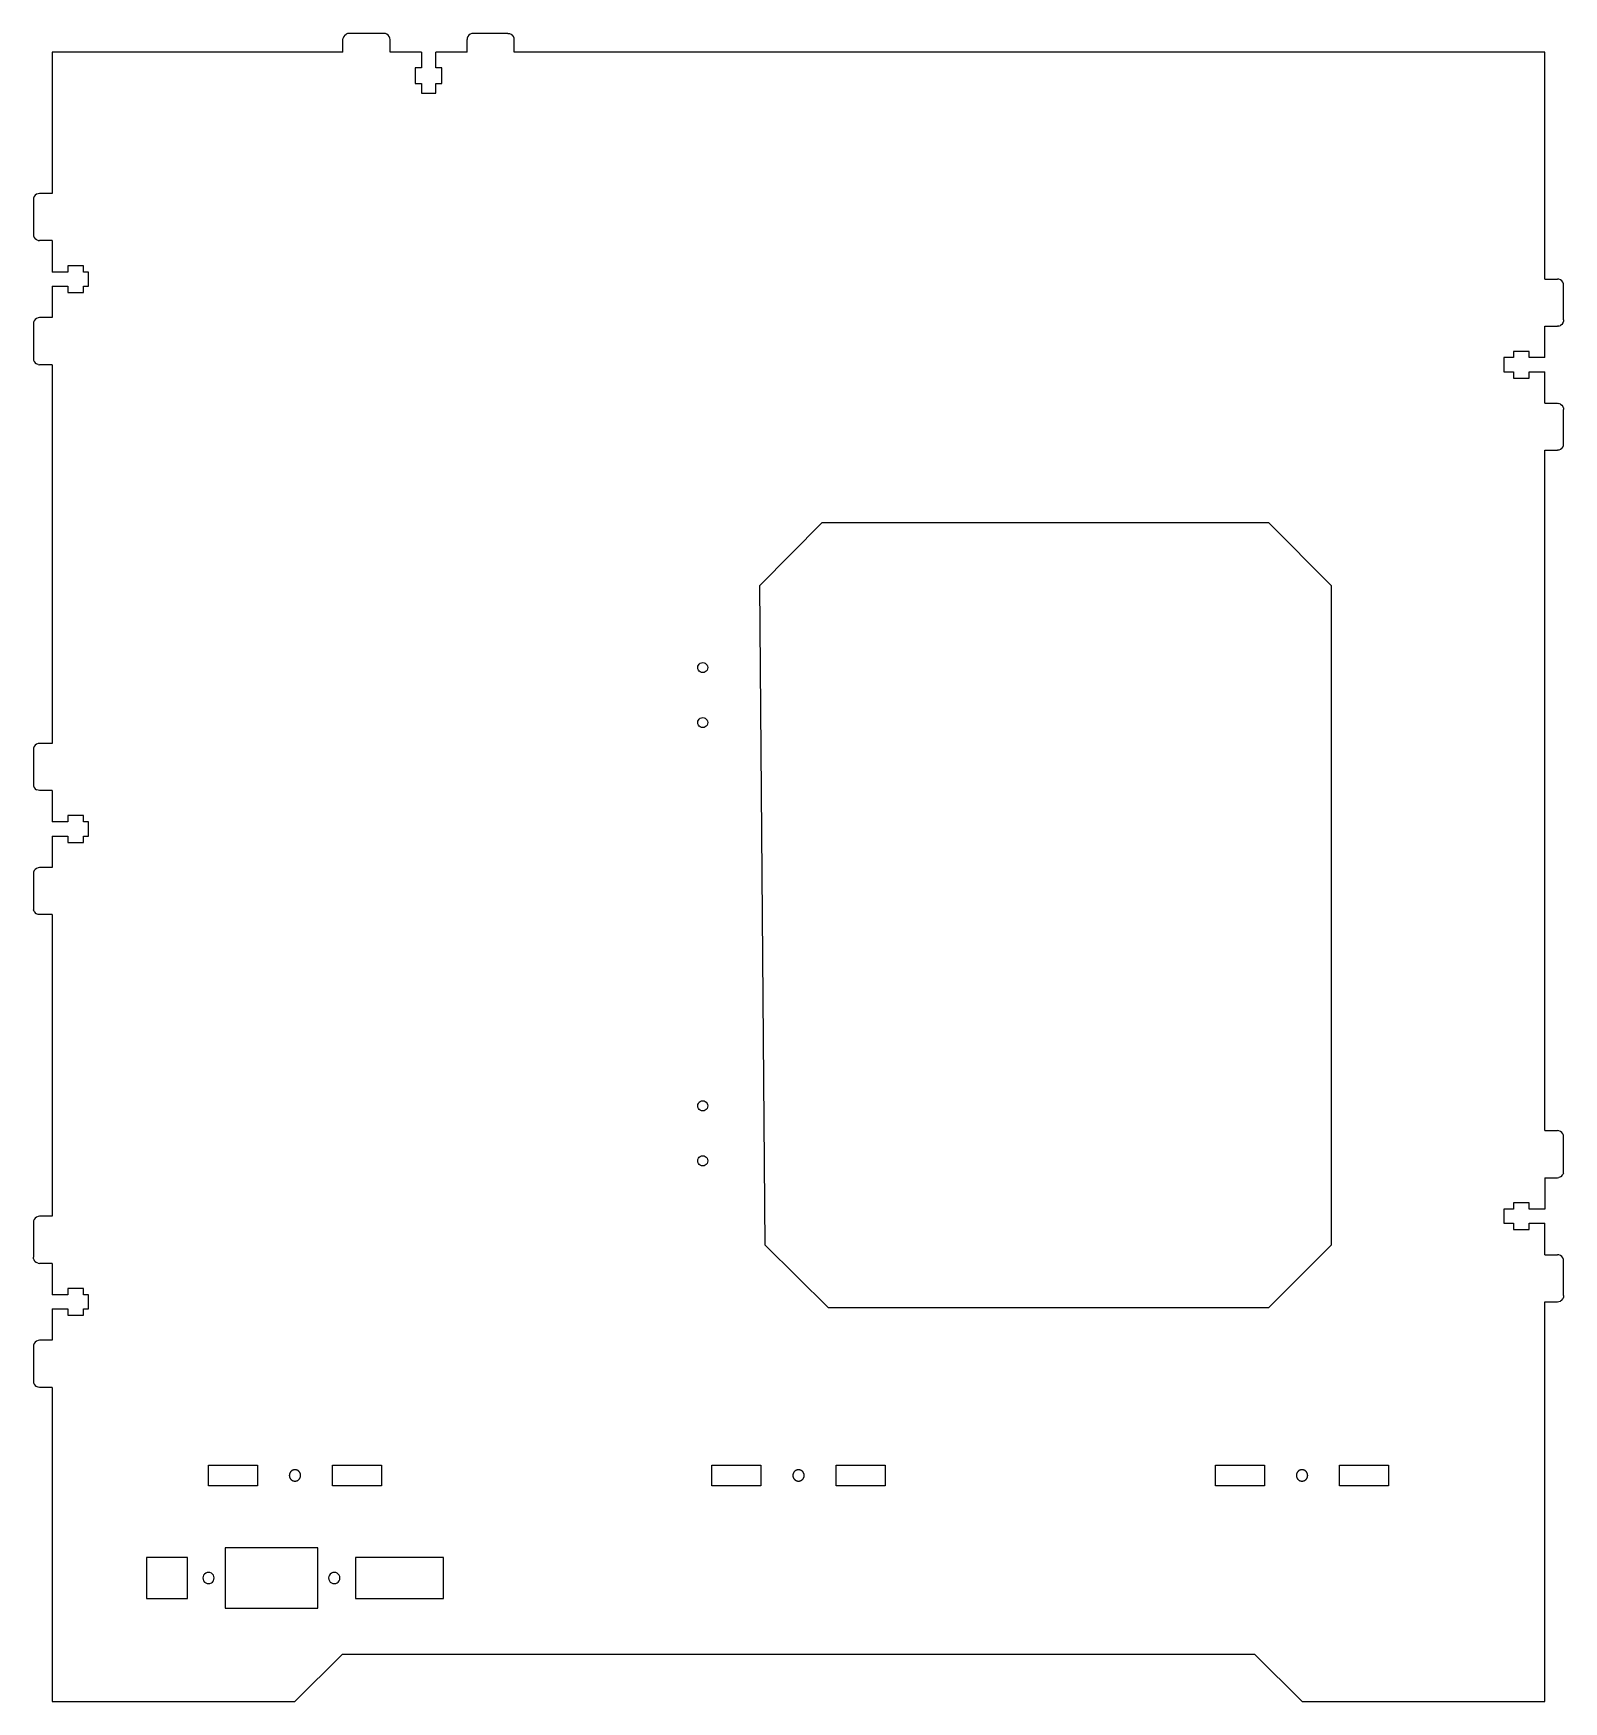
# Model space of a CAD drawing. Header units: millimetres. Extents: x -244 to 243, y -267 to 264.
import ezdxf

# ---------------------------------------------------------------- set-up
doc = ezdxf.new("R2010")
doc.units = ezdxf.units.MM

msp = doc.modelspace()

# ---------------------------------------------------------------- linework, layer by layer
for p, q in [((-145.48, 262.05), (-145.41, 262.56)), ((-145.48, 258.05), (-145.48, 262.05)), ((-145.21, 263.05), (-145.41, 262.56)), ((-144.89, 263.46), (-145.21, 263.05)), ((-144.89, 263.46), (-144.48, 263.78)), ((-144, 263.98), (-144.48, 263.78)), ((-143.48, 264.05), (-144, 263.98)), ((-132.48, 264.05), (-143.48, 264.05)), ((-131.96, 263.98), (-132.48, 264.05)), ((-131.48, 263.78), (-131.96, 263.98)), ((-131.07, 263.46), (-131.48, 263.78)), ((-130.75, 263.05), (-131.07, 263.46)), ((-130.55, 262.56), (-130.75, 263.05)), ((-130.48, 262.05), (-130.55, 262.56)), ((-130.48, 258.05), (-130.48, 262.05)), ((-105.91, 262.56), (-105.98, 262.05)), ((-105.98, 258.05), (-105.98, 262.05)), ((-105.71, 263.05), (-105.91, 262.56)), ((-105.39, 263.46), (-105.71, 263.05)), ((-104.98, 263.78), (-105.39, 263.46)), ((-104.5, 263.98), (-104.98, 263.78)), ((-103.98, 264.05), (-104.5, 263.98)), ((-92.98, 264.05), (-103.98, 264.05)), ((-92.98, 264.05), (-92.46, 263.98)), ((-92.46, 263.98), (-91.98, 263.78)), ((-91.98, 263.78), (-91.57, 263.46)), ((-91.25, 263.05), (-91.57, 263.46)), ((-91.05, 262.56), (-91.25, 263.05)), ((-90.98, 262.05), (-91.05, 262.56)), ((-90.98, 258.05), (-90.98, 262.05)), ((-238.01, 258.05), (-238.01, 213.08)), ((-145.48, 258.05), (-238.01, 258.05)), ((-120.48, 258.05), (-130.48, 258.05)), ((-120.48, 258.05), (-120.48, 253.05)), ((-115.98, 253.05), (-115.98, 258.05)), ((-105.98, 258.05), (-115.98, 258.05)), ((236.97, 258.05), (-90.98, 258.05)), ((236.97, 185.83), (236.97, 258.05)), ((-122.48, 253.05), (-122.48, 248.05)), ((-120.48, 253.05), (-122.48, 253.05)), ((-113.98, 253.05), (-115.98, 253.05)), ((-113.98, 248.05), (-113.98, 253.05)), ((-122.48, 248.05), (-120.48, 248.05)), ((-120.48, 248.05), (-120.48, 245.05)), ((-120.48, 245.05), (-115.98, 245.05)), ((-115.98, 248.05), (-113.98, 248.05)), ((-115.98, 245.05), (-115.98, 248.05)), ((-243.42, 212.5), (-243.74, 212.08)), ((-243.01, 212.82), (-243.42, 212.5)), ((-242.52, 213.01), (-243.01, 212.82)), ((-242.01, 213.08), (-242.52, 213.01)), ((-238.01, 213.08), (-242.01, 213.08)), ((-243.94, 211.6), (-244.01, 211.08)), ((-244.01, 211.08), (-244.01, 200.08)), ((-243.74, 212.08), (-243.94, 211.6)), ((-244.01, 200.08), (-243.94, 199.57)), ((-243.94, 199.57), (-243.74, 199.08)), ((-243.74, 199.08), (-243.42, 198.67)), ((-243.01, 198.35), (-243.42, 198.67)), ((-242.52, 198.15), (-243.01, 198.35)), ((-242.52, 198.15), (-242.01, 198.08)), ((-238.01, 198.08), (-242.01, 198.08)), ((-238.01, 198.08), (-238.01, 188.08)), ((-233.01, 188.08), (-238.01, 188.08)), ((-228.01, 190.08), (-233.01, 190.08)), ((-233.01, 190.08), (-233.01, 188.08)), ((-228.01, 188.08), (-228.01, 190.08)), ((-226.51, 188.08), (-228.01, 188.08)), ((-226.51, 183.58), (-226.51, 188.08)), ((-238.01, 183.58), (-233.01, 183.58)), ((-238.01, 183.58), (-238.01, 173.58)), ((-233.01, 183.58), (-233.01, 181.58)), ((-233.01, 181.58), (-228.01, 181.58)), ((-228.01, 181.58), (-228.01, 183.58)), ((-228.01, 183.58), (-226.51, 183.58)), ((236.97, 185.83), (240.97, 185.83)), ((241.49, 185.76), (240.97, 185.83)), ((241.97, 185.57), (241.49, 185.76)), ((242.38, 185.25), (241.97, 185.57)), ((242.7, 184.83), (242.38, 185.25)), ((242.9, 184.35), (242.7, 184.83)), ((242.97, 183.83), (242.9, 184.35)), ((242.97, 172.83), (242.97, 183.83)), ((-243.94, 172.1), (-244.01, 171.58)), ((-244.01, 171.58), (-244.01, 160.58)), ((-243.74, 172.58), (-243.94, 172.1)), ((-243.42, 173), (-243.74, 172.58)), ((-243.01, 173.32), (-243.42, 173)), ((-242.52, 173.51), (-243.01, 173.32)), ((-242.01, 173.58), (-242.52, 173.51)), ((-238.01, 173.58), (-242.01, 173.58)), ((236.97, 160.83), (236.97, 170.83)), ((236.97, 170.83), (240.97, 170.83)), ((241.49, 170.9), (240.97, 170.83)), ((241.49, 170.9), (241.97, 171.1)), ((242.38, 171.42), (241.97, 171.1)), ((242.7, 171.83), (242.38, 171.42)), ((242.7, 171.83), (242.9, 172.32)), ((242.97, 172.83), (242.9, 172.32)), ((-244.01, 160.58), (-243.94, 160.07)), ((-243.94, 160.07), (-243.74, 159.58)), ((-243.74, 159.58), (-243.42, 159.17)), ((226.97, 160.83), (223.97, 160.83)), ((223.97, 160.83), (223.97, 156.33)), ((231.97, 162.83), (226.97, 162.83)), ((226.97, 162.83), (226.97, 160.83)), ((231.97, 160.83), (231.97, 162.83)), ((236.97, 160.83), (231.97, 160.83)), ((-243.42, 159.17), (-243.01, 158.85)), ((-242.52, 158.65), (-243.01, 158.85)), ((-242.52, 158.65), (-242.01, 158.58)), ((-238.01, 158.58), (-242.01, 158.58)), ((-238.01, 158.58), (-238.01, 38.05)), ((223.97, 156.33), (226.97, 156.33)), ((226.97, 156.33), (226.97, 154.33)), ((226.97, 154.33), (231.97, 154.33)), ((231.97, 156.33), (236.97, 156.33)), ((231.97, 154.33), (231.97, 156.33)), ((236.97, 146.33), (236.97, 156.33)), ((236.97, 146.33), (240.97, 146.33)), ((240.97, 146.33), (241.49, 146.26)), ((241.97, 146.07), (241.49, 146.26)), ((241.97, 146.07), (242.38, 145.75)), ((242.38, 145.75), (242.7, 145.33)), ((242.9, 144.85), (242.7, 145.33)), ((242.9, 144.85), (242.97, 144.33)), ((242.97, 133.33), (242.97, 144.33)), ((242.7, 132.33), (242.9, 132.82)), ((242.9, 132.82), (242.97, 133.33)), ((236.97, 131.33), (240.97, 131.33)), ((236.97, -85.2), (236.97, 131.33)), ((241.49, 131.4), (240.97, 131.33)), ((241.97, 131.6), (241.49, 131.4)), ((242.38, 131.92), (241.97, 131.6)), ((242.38, 131.92), (242.7, 132.33)), ((-12.87, 88.35), (6.97, 108.35)), ((6.97, 108.35), (149, 108.35)), ((149, 108.35), (169, 88.35)), ((-11.16, -121.65), (-12.87, 88.35)), ((169, 88.35), (169, -121.65)), ((-31.42, 63.72), (-31, 63.77)), ((-31, 63.77), (-30.59, 63.72)), ((-32.6, 62.17), (-32.55, 62.59)), ((-32.55, 61.76), (-32.6, 62.17)), ((-32.55, 62.59), (-32.39, 62.97)), ((-32.39, 61.37), (-32.55, 61.76)), ((-32.39, 62.97), (-32.13, 63.31)), ((-32.13, 61.04), (-32.39, 61.37)), ((-32.13, 63.31), (-31.8, 63.56)), ((-31.8, 60.79), (-32.13, 61.04)), ((-31.8, 63.56), (-31.42, 63.72)), ((-31.42, 60.63), (-31.8, 60.79)), ((-31, 60.57), (-31.42, 60.63)), ((-30.59, 60.63), (-31, 60.57)), ((-30.59, 63.72), (-30.2, 63.56)), ((-30.2, 60.79), (-30.59, 60.63)), ((-30.2, 63.56), (-29.87, 63.31)), ((-29.87, 61.04), (-30.2, 60.79)), ((-29.87, 63.31), (-29.62, 62.97)), ((-29.62, 61.37), (-29.87, 61.04)), ((-29.62, 62.97), (-29.46, 62.59)), ((-29.46, 61.76), (-29.62, 61.37)), ((-29.46, 62.59), (-29.4, 62.17)), ((-29.4, 62.17), (-29.46, 61.76)), ((-32.6, 44.67), (-32.55, 45.09)), ((-32.55, 44.26), (-32.6, 44.67)), ((-32.55, 45.09), (-32.39, 45.47)), ((-32.39, 43.87), (-32.55, 44.26)), ((-32.39, 45.47), (-32.13, 45.81)), ((-32.13, 43.54), (-32.39, 43.87)), ((-32.13, 45.81), (-31.8, 46.06)), ((-31.8, 43.29), (-32.13, 43.54)), ((-31.8, 46.06), (-31.42, 46.22)), ((-31.42, 43.13), (-31.8, 43.29)), ((-31.42, 46.22), (-31, 46.27)), ((-31, 43.07), (-31.42, 43.13)), ((-31, 46.27), (-30.59, 46.22)), ((-30.59, 43.13), (-31, 43.07)), ((-30.59, 46.22), (-30.2, 46.06)), ((-30.2, 43.29), (-30.59, 43.13)), ((-30.2, 46.06), (-29.87, 45.81)), ((-29.87, 43.54), (-30.2, 43.29)), ((-29.87, 45.81), (-29.62, 45.47)), ((-29.62, 43.87), (-29.87, 43.54)), ((-29.62, 45.47), (-29.46, 45.09)), ((-29.46, 44.26), (-29.62, 43.87)), ((-29.46, 45.09), (-29.4, 44.67)), ((-29.4, 44.67), (-29.46, 44.26)), ((-243.42, 37.46), (-243.74, 37.05)), ((-243.01, 37.78), (-243.42, 37.46)), ((-242.52, 37.98), (-243.01, 37.78)), ((-242.01, 38.05), (-242.52, 37.98)), ((-238.01, 38.05), (-242.01, 38.05)), ((-243.94, 36.56), (-244.01, 36.05)), ((-244.01, 36.05), (-244.01, 25.05)), ((-243.74, 37.05), (-243.94, 36.56)), ((-244.01, 25.05), (-243.94, 24.53)), ((-243.94, 24.53), (-243.74, 24.05)), ((-243.74, 24.05), (-243.42, 23.63)), ((-243.42, 23.63), (-243.01, 23.31)), ((-242.52, 23.11), (-243.01, 23.31)), ((-242.01, 23.05), (-242.52, 23.11)), ((-238.01, 23.05), (-242.01, 23.05)), ((-238.01, 23.05), (-238.01, 13.05)), ((-233.01, 13.05), (-238.01, 13.05)), ((-233.01, 15.05), (-233.01, 13.05)), ((-228.01, 15.05), (-233.01, 15.05)), ((-228.01, 13.05), (-228.01, 15.05)), ((-226.51, 13.05), (-228.01, 13.05)), ((-226.51, 8.55), (-226.51, 13.05)), ((-238.01, 8.55), (-233.01, 8.55)), ((-238.01, 8.55), (-238.01, -1.45)), ((-233.01, 8.55), (-233.01, 6.55)), ((-233.01, 6.55), (-228.01, 6.55)), ((-228.01, 6.55), (-228.01, 8.55)), ((-228.01, 8.55), (-226.51, 8.55)), ((-243.94, -2.94), (-244.01, -3.45)), ((-244.01, -3.45), (-244.01, -14.45)), ((-243.74, -2.45), (-243.94, -2.94)), ((-243.42, -2.04), (-243.74, -2.45)), ((-243.01, -1.72), (-243.42, -2.04)), ((-242.52, -1.52), (-243.01, -1.72)), ((-242.01, -1.45), (-242.52, -1.52)), ((-238.01, -1.45), (-242.01, -1.45)), ((-244.01, -14.45), (-243.94, -14.97)), ((-243.74, -15.45), (-243.94, -14.97)), ((-243.74, -15.45), (-243.42, -15.87)), ((-243.42, -15.87), (-243.01, -16.19)), ((-242.52, -16.39), (-243.01, -16.19)), ((-242.01, -16.45), (-242.52, -16.39)), ((-238.01, -16.45), (-242.01, -16.45)), ((-238.01, -16.45), (-238.01, -112.45)), ((-32.6, -77.32), (-32.55, -76.9)), ((-32.55, -77.73), (-32.6, -77.32)), ((-32.55, -76.9), (-32.39, -76.52)), ((-32.39, -78.12), (-32.55, -77.73)), ((-32.39, -76.52), (-32.13, -76.19)), ((-32.13, -78.45), (-32.39, -78.12)), ((-32.13, -76.19), (-31.8, -75.93)), ((-31.8, -78.7), (-32.13, -78.45)), ((-31.8, -75.93), (-31.42, -75.77)), ((-31.42, -78.86), (-31.8, -78.7)), ((-31.42, -75.77), (-31, -75.72)), ((-31, -78.92), (-31.42, -78.86)), ((-31, -75.72), (-30.59, -75.77)), ((-30.59, -78.86), (-31, -78.92)), ((-30.59, -75.77), (-30.2, -75.93)), ((-30.2, -78.7), (-30.59, -78.86)), ((-30.2, -75.93), (-29.87, -76.19)), ((-29.87, -78.45), (-30.2, -78.7)), ((-29.87, -76.19), (-29.62, -76.52)), ((-29.62, -78.12), (-29.87, -78.45)), ((-29.62, -76.52), (-29.46, -76.9)), ((-29.46, -77.73), (-29.62, -78.12)), ((-29.46, -76.9), (-29.4, -77.32)), ((-29.4, -77.32), (-29.46, -77.73)), ((236.97, -85.2), (240.97, -85.2)), ((241.49, -85.27), (240.97, -85.2)), ((241.97, -85.47), (241.49, -85.27)), ((242.38, -85.79), (241.97, -85.47)), ((242.7, -86.2), (242.38, -85.79)), ((242.9, -86.69), (242.7, -86.2)), ((242.97, -87.2), (242.9, -86.69)), ((242.97, -98.2), (242.97, -87.2)), ((-32.6, -94.82), (-32.55, -94.4)), ((-32.55, -95.23), (-32.6, -94.82)), ((-32.55, -94.4), (-32.39, -94.02)), ((-32.39, -95.62), (-32.55, -95.23)), ((-32.39, -94.02), (-32.13, -93.69)), ((-32.13, -93.69), (-31.8, -93.43)), ((-31.8, -93.43), (-31.42, -93.27)), ((-31.42, -93.27), (-31, -93.22)), ((-31, -93.22), (-30.59, -93.27)), ((-30.59, -93.27), (-30.2, -93.43)), ((-30.2, -93.43), (-29.87, -93.69)), ((-29.87, -93.69), (-29.62, -94.02)), ((-29.62, -94.02), (-29.46, -94.4)), ((-29.46, -95.23), (-29.62, -95.62)), ((-29.46, -94.4), (-29.4, -94.82)), ((-29.4, -94.82), (-29.46, -95.23)), ((-32.13, -95.95), (-32.39, -95.62)), ((-31.8, -96.2), (-32.13, -95.95)), ((-31.42, -96.36), (-31.8, -96.2)), ((-31, -96.42), (-31.42, -96.36)), ((-30.59, -96.36), (-31, -96.42)), ((-30.2, -96.2), (-30.59, -96.36)), ((-29.87, -95.95), (-30.2, -96.2)), ((-29.62, -95.62), (-29.87, -95.95)), ((236.97, -100.2), (240.97, -100.2)), ((236.97, -100.2), (236.97, -110.2)), ((240.97, -100.2), (241.49, -100.14)), ((241.97, -99.94), (241.49, -100.14)), ((241.97, -99.94), (242.38, -99.62)), ((242.38, -99.62), (242.7, -99.2)), ((242.9, -98.72), (242.7, -99.2)), ((242.9, -98.72), (242.97, -98.2)), ((226.97, -110.2), (223.97, -110.2)), ((223.97, -110.2), (223.97, -114.7)), ((231.97, -108.2), (226.97, -108.2)), ((226.97, -108.2), (226.97, -110.2)), ((231.97, -110.2), (231.97, -108.2)), ((236.97, -110.2), (231.97, -110.2)), ((-243.94, -113.94), (-244.01, -114.45)), ((-244.01, -114.45), (-244.01, -125.45)), ((-243.74, -113.45), (-243.94, -113.94)), ((-243.42, -113.04), (-243.74, -113.45)), ((-243.01, -112.72), (-243.42, -113.04)), ((-242.52, -112.52), (-243.01, -112.72)), ((-242.01, -112.45), (-242.52, -112.52)), ((-238.01, -112.45), (-242.01, -112.45)), ((223.97, -114.7), (226.97, -114.7)), ((226.97, -114.7), (226.97, -116.7)), ((226.97, -116.7), (231.97, -116.7)), ((231.97, -116.7), (231.97, -114.7)), ((231.97, -114.7), (236.97, -114.7)), ((236.97, -124.7), (236.97, -114.7)), ((9, -141.65), (-11.16, -121.65)), ((169, -121.65), (149, -141.65)), ((-243.94, -125.97), (-244.01, -125.45)), ((-243.94, -125.97), (-243.74, -126.45)), ((-243.42, -126.87), (-243.74, -126.45)), ((-243.42, -126.87), (-243.01, -127.19)), ((-242.52, -127.39), (-243.01, -127.19)), ((-242.52, -127.39), (-242.01, -127.45)), ((236.97, -124.7), (240.97, -124.7)), ((241.49, -124.77), (240.97, -124.7)), ((241.97, -124.97), (241.49, -124.77)), ((242.38, -125.29), (241.97, -124.97)), ((242.7, -125.7), (242.38, -125.29)), ((242.9, -126.19), (242.7, -125.7)), ((242.97, -126.7), (242.9, -126.19)), ((242.97, -137.7), (242.97, -126.7)), ((-238.01, -127.45), (-242.01, -127.45)), ((-238.01, -127.45), (-238.01, -137.45)), ((-233.01, -137.45), (-238.01, -137.45)), ((-233.01, -135.45), (-233.01, -137.45)), ((-228.01, -135.45), (-233.01, -135.45)), ((-228.01, -137.45), (-228.01, -135.45)), ((-226.51, -137.45), (-228.01, -137.45)), ((-226.51, -141.95), (-226.51, -137.45)), ((242.97, -137.7), (242.9, -138.22)), ((-238.01, -141.95), (-233.01, -141.95)), ((-238.01, -141.95), (-238.01, -151.95)), ((-233.01, -141.95), (-233.01, -143.95)), ((-228.01, -141.95), (-226.51, -141.95)), ((-228.01, -143.95), (-228.01, -141.95)), ((149, -141.65), (9, -141.65)), ((236.97, -139.7), (240.97, -139.7)), ((236.97, -266.95), (236.97, -139.7)), ((240.97, -139.7), (241.49, -139.64)), ((241.49, -139.64), (241.97, -139.44)), ((242.38, -139.12), (241.97, -139.44)), ((242.38, -139.12), (242.7, -138.7)), ((242.9, -138.22), (242.7, -138.7)), ((-233.01, -143.95), (-228.01, -143.95)), ((-243.94, -153.44), (-244.01, -153.95)), ((-244.01, -153.95), (-244.01, -164.95)), ((-243.74, -152.95), (-243.94, -153.44)), ((-243.42, -152.54), (-243.74, -152.95)), ((-243.01, -152.22), (-243.42, -152.54)), ((-242.52, -152.02), (-243.01, -152.22)), ((-242.01, -151.95), (-242.52, -152.02)), ((-238.01, -151.95), (-242.01, -151.95)), ((-244.01, -164.95), (-243.94, -165.47)), ((-243.94, -165.47), (-243.74, -165.95)), ((-243.74, -165.95), (-243.42, -166.37)), ((-243.42, -166.37), (-243.01, -166.69)), ((-242.52, -166.89), (-243.01, -166.69)), ((-242.01, -166.95), (-242.52, -166.89)), ((-238.01, -166.95), (-242.01, -166.95)), ((-238.01, -166.95), (-238.01, -266.95)), ((-188.31, -191.65), (-172.71, -191.65)), ((-188.31, -198.25), (-188.31, -191.65)), ((-172.71, -191.65), (-172.71, -198.25)), ((-162.55, -194.84), (-162.56, -194.9)), ((-162.56, -194.9), (-162.56, -194.95)), ((-162.56, -194.95), (-162.56, -195.01)), ((-162.56, -195.01), (-162.55, -195.07)), ((-162.54, -194.73), (-162.55, -194.78)), ((-162.55, -194.78), (-162.55, -194.84)), ((-162.55, -195.07), (-162.55, -195.12)), ((-162.55, -195.12), (-162.54, -195.18)), ((-162.53, -194.67), (-162.54, -194.73)), ((-162.54, -195.18), (-162.53, -195.24)), ((-162.51, -194.56), (-162.53, -194.62)), ((-162.53, -194.62), (-162.53, -194.67)), ((-162.53, -195.24), (-162.53, -195.29)), ((-162.53, -195.29), (-162.51, -195.35)), ((-162.5, -194.51), (-162.51, -194.56)), ((-162.51, -195.35), (-162.5, -195.4)), ((-162.49, -194.45), (-162.5, -194.51)), ((-162.5, -195.4), (-162.49, -195.46)), ((-162.47, -194.4), (-162.49, -194.45)), ((-162.49, -195.46), (-162.47, -195.51)), ((-162.45, -194.34), (-162.47, -194.4)), ((-162.47, -195.51), (-162.45, -195.56)), ((-162.43, -194.29), (-162.45, -194.34)), ((-162.45, -195.56), (-162.43, -195.62)), ((-162.41, -194.24), (-162.43, -194.29)), ((-162.43, -195.62), (-162.41, -195.67)), ((-162.39, -194.19), (-162.41, -194.24)), ((-162.41, -195.67), (-162.39, -195.72)), ((-162.36, -194.14), (-162.39, -194.19)), ((-162.39, -195.72), (-162.36, -195.77)), ((-162.33, -194.09), (-162.36, -194.14)), ((-162.36, -195.77), (-162.33, -195.82)), ((-162.31, -194.04), (-162.33, -194.09)), ((-162.33, -195.82), (-162.31, -195.87)), ((-162.28, -193.99), (-162.31, -194.04)), ((-162.31, -195.87), (-162.28, -195.92)), ((-162.25, -193.94), (-162.28, -193.99)), ((-162.28, -195.92), (-162.25, -195.97)), ((-162.21, -193.9), (-162.25, -193.94)), ((-162.25, -195.97), (-162.21, -196.01)), ((-162.18, -193.85), (-162.21, -193.9)), ((-162.21, -196.01), (-162.18, -196.06)), ((-162.14, -193.81), (-162.18, -193.85)), ((-162.18, -196.06), (-162.14, -196.1)), ((-162.11, -193.76), (-162.14, -193.81)), ((-162.14, -196.1), (-162.11, -196.14)), ((-162.07, -193.72), (-162.11, -193.76)), ((-162.11, -196.14), (-162.07, -196.19)), ((-162.03, -193.68), (-162.07, -193.72)), ((-162.07, -196.19), (-162.03, -196.23)), ((-161.99, -193.64), (-162.03, -193.68)), ((-162.03, -196.23), (-161.99, -196.27)), ((-161.95, -193.6), (-161.99, -193.64)), ((-161.99, -196.27), (-161.95, -196.3)), ((-161.9, -193.57), (-161.95, -193.6)), ((-161.95, -196.3), (-161.9, -196.34)), ((-161.86, -193.53), (-161.9, -193.57)), ((-161.9, -196.34), (-161.86, -196.38)), ((-161.86, -193.53), (-161.81, -193.5)), ((-161.86, -196.38), (-161.81, -196.41)), ((-161.77, -193.47), (-161.81, -193.5)), ((-161.81, -196.41), (-161.77, -196.44)), ((-161.72, -193.43), (-161.77, -193.47)), ((-161.77, -196.44), (-161.72, -196.47)), ((-161.67, -193.4), (-161.72, -193.43)), ((-161.62, -193.38), (-161.67, -193.4)), ((-161.57, -193.35), (-161.62, -193.38)), ((-161.52, -193.33), (-161.57, -193.35)), ((-161.47, -193.3), (-161.52, -193.33)), ((-161.42, -193.28), (-161.47, -193.3)), ((-161.37, -193.26), (-161.42, -193.28)), ((-161.31, -193.24), (-161.37, -193.26)), ((-161.26, -193.23), (-161.31, -193.24)), ((-161.2, -193.21), (-161.26, -193.23)), ((-161.15, -193.2), (-161.2, -193.21)), ((-161.09, -193.19), (-161.15, -193.2)), ((-161.04, -193.18), (-161.09, -193.19)), ((-160.98, -193.17), (-161.04, -193.18)), ((-160.93, -193.16), (-160.98, -193.17)), ((-160.87, -193.16), (-160.93, -193.16)), ((-160.81, -193.15), (-160.87, -193.16)), ((-160.76, -193.15), (-160.81, -193.15)), ((-160.7, -193.15), (-160.76, -193.15)), ((-160.64, -193.16), (-160.7, -193.15)), ((-160.59, -193.16), (-160.64, -193.16)), ((-160.53, -193.17), (-160.59, -193.16)), ((-160.48, -193.18), (-160.53, -193.17)), ((-160.42, -193.19), (-160.48, -193.18)), ((-160.36, -193.2), (-160.42, -193.19)), ((-160.31, -193.21), (-160.36, -193.2)), ((-160.25, -193.23), (-160.31, -193.21)), ((-160.2, -193.24), (-160.25, -193.23)), ((-160.15, -193.26), (-160.2, -193.24)), ((-160.09, -193.28), (-160.15, -193.26)), ((-160.04, -193.3), (-160.09, -193.28)), ((-159.99, -193.33), (-160.04, -193.3)), ((-159.94, -193.35), (-159.99, -193.33)), ((-159.89, -193.38), (-159.94, -193.35)), ((-159.84, -193.4), (-159.89, -193.38)), ((-159.79, -193.43), (-159.84, -193.4)), ((-159.75, -193.47), (-159.79, -193.43)), ((-159.79, -196.47), (-159.75, -196.44)), ((-159.7, -193.5), (-159.75, -193.47)), ((-159.75, -196.44), (-159.7, -196.41)), ((-159.65, -193.53), (-159.7, -193.5)), ((-159.65, -196.38), (-159.7, -196.41)), ((-159.61, -193.57), (-159.65, -193.53)), ((-159.65, -196.38), (-159.61, -196.34)), ((-159.57, -193.6), (-159.61, -193.57)), ((-159.61, -196.34), (-159.57, -196.3)), ((-159.52, -193.64), (-159.57, -193.6)), ((-159.57, -196.3), (-159.52, -196.27)), ((-159.48, -193.68), (-159.52, -193.64)), ((-159.52, -196.27), (-159.48, -196.23)), ((-159.44, -193.72), (-159.48, -193.68)), ((-159.48, -196.23), (-159.44, -196.19)), ((-159.41, -193.76), (-159.44, -193.72)), ((-159.44, -196.19), (-159.41, -196.14)), ((-159.37, -193.81), (-159.41, -193.76)), ((-159.41, -196.14), (-159.37, -196.1)), ((-159.33, -193.85), (-159.37, -193.81)), ((-159.37, -196.1), (-159.33, -196.06)), ((-159.3, -193.9), (-159.33, -193.85)), ((-159.33, -196.06), (-159.3, -196.01)), ((-159.27, -193.94), (-159.3, -193.9)), ((-159.3, -196.01), (-159.27, -195.97)), ((-159.24, -193.99), (-159.27, -193.94)), ((-159.27, -195.97), (-159.24, -195.92)), ((-159.21, -194.04), (-159.24, -193.99)), ((-159.24, -195.92), (-159.21, -195.87)), ((-159.18, -194.09), (-159.21, -194.04)), ((-159.21, -195.87), (-159.18, -195.82)), ((-159.15, -194.14), (-159.18, -194.09)), ((-159.18, -195.82), (-159.15, -195.77)), ((-159.13, -194.19), (-159.15, -194.14)), ((-159.15, -195.77), (-159.13, -195.72)), ((-159.11, -194.24), (-159.13, -194.19)), ((-159.13, -195.72), (-159.11, -195.67)), ((-159.08, -194.29), (-159.11, -194.24)), ((-159.11, -195.67), (-159.08, -195.62)), ((-159.06, -194.34), (-159.08, -194.29)), ((-159.08, -195.62), (-159.06, -195.56)), ((-159.05, -194.4), (-159.06, -194.34)), ((-159.06, -195.56), (-159.05, -195.51)), ((-159.03, -194.45), (-159.05, -194.4)), ((-159.05, -195.51), (-159.03, -195.46)), ((-159.01, -194.51), (-159.03, -194.45)), ((-159.03, -195.46), (-159.01, -195.4)), ((-159, -194.56), (-159.01, -194.51)), ((-159.01, -195.4), (-159, -195.35)), ((-158.99, -194.62), (-159, -194.56)), ((-159, -195.35), (-158.99, -195.29)), ((-158.98, -194.67), (-158.99, -194.62)), ((-158.99, -195.29), (-158.98, -195.24)), ((-158.97, -194.73), (-158.98, -194.67)), ((-158.98, -195.24), (-158.97, -195.18)), ((-158.96, -194.78), (-158.97, -194.73)), ((-158.97, -195.18), (-158.96, -195.12)), ((-158.96, -194.84), (-158.96, -194.78)), ((-158.96, -194.9), (-158.96, -194.84)), ((-158.96, -194.95), (-158.96, -194.9)), ((-158.96, -195.01), (-158.96, -194.95)), ((-158.96, -195.07), (-158.96, -195.01)), ((-158.96, -195.12), (-158.96, -195.07)), ((-148.81, -191.65), (-133.21, -191.65)), ((-148.81, -198.25), (-148.81, -191.65)), ((-133.21, -191.65), (-133.21, -198.25)), ((-28.06, -191.65), (-12.46, -191.65)), ((-28.06, -198.25), (-28.06, -191.65)), ((-12.46, -191.65), (-12.46, -198.25)), ((-2.3, -194.84), (-2.31, -194.9)), ((-2.31, -194.9), (-2.31, -194.95)), ((-2.31, -194.95), (-2.31, -195.01)), ((-2.31, -195.01), (-2.3, -195.07)), ((-2.29, -194.73), (-2.3, -194.78)), ((-2.3, -194.78), (-2.3, -194.84)), ((-2.3, -195.07), (-2.3, -195.12)), ((-2.3, -195.12), (-2.29, -195.18)), ((-2.28, -194.67), (-2.29, -194.73)), ((-2.29, -195.18), (-2.28, -195.24)), ((-2.26, -194.56), (-2.28, -194.62)), ((-2.28, -194.62), (-2.28, -194.67)), ((-2.28, -195.24), (-2.28, -195.29)), ((-2.28, -195.29), (-2.26, -195.35)), ((-2.25, -194.51), (-2.26, -194.56)), ((-2.26, -195.35), (-2.25, -195.4)), ((-2.24, -194.45), (-2.25, -194.51)), ((-2.25, -195.4), (-2.24, -195.46)), ((-2.22, -194.4), (-2.24, -194.45)), ((-2.24, -195.46), (-2.22, -195.51)), ((-2.2, -194.34), (-2.22, -194.4)), ((-2.22, -195.51), (-2.2, -195.56)), ((-2.18, -194.29), (-2.2, -194.34)), ((-2.2, -195.56), (-2.18, -195.62)), ((-2.16, -194.24), (-2.18, -194.29)), ((-2.18, -195.62), (-2.16, -195.67)), ((-2.14, -194.19), (-2.16, -194.24)), ((-2.16, -195.67), (-2.14, -195.72)), ((-2.11, -194.14), (-2.14, -194.19)), ((-2.14, -195.72), (-2.11, -195.77)), ((-2.08, -194.09), (-2.11, -194.14)), ((-2.11, -195.77), (-2.08, -195.82)), ((-2.06, -194.04), (-2.08, -194.09)), ((-2.08, -195.82), (-2.06, -195.87)), ((-2.03, -193.99), (-2.06, -194.04)), ((-2.06, -195.87), (-2.03, -195.92)), ((-2, -193.94), (-2.03, -193.99)), ((-2.03, -195.92), (-2, -195.97)), ((-1.96, -193.9), (-2, -193.94)), ((-2, -195.97), (-1.96, -196.01)), ((-1.93, -193.85), (-1.96, -193.9)), ((-1.96, -196.01), (-1.93, -196.06)), ((-1.89, -193.81), (-1.93, -193.85)), ((-1.93, -196.06), (-1.89, -196.1)), ((-1.86, -193.76), (-1.89, -193.81)), ((-1.89, -196.1), (-1.86, -196.14)), ((-1.82, -193.72), (-1.86, -193.76)), ((-1.86, -196.14), (-1.82, -196.19)), ((-1.78, -193.68), (-1.82, -193.72)), ((-1.82, -196.19), (-1.78, -196.23)), ((-1.74, -193.64), (-1.78, -193.68)), ((-1.78, -196.23), (-1.74, -196.27)), ((-1.7, -193.6), (-1.74, -193.64)), ((-1.74, -196.27), (-1.7, -196.3)), ((-1.65, -193.57), (-1.7, -193.6)), ((-1.7, -196.3), (-1.65, -196.34)), ((-1.61, -193.53), (-1.65, -193.57)), ((-1.65, -196.34), (-1.61, -196.38)), ((-1.56, -193.5), (-1.61, -193.53)), ((-1.56, -196.41), (-1.61, -196.38)), ((-1.52, -193.47), (-1.56, -193.5)), ((-1.56, -196.41), (-1.52, -196.44)), ((-1.47, -193.43), (-1.52, -193.47)), ((-1.52, -196.44), (-1.47, -196.47)), ((-1.42, -193.4), (-1.47, -193.43)), ((-1.37, -193.38), (-1.42, -193.4)), ((-1.32, -193.35), (-1.37, -193.38)), ((-1.27, -193.33), (-1.32, -193.35)), ((-1.22, -193.3), (-1.27, -193.33)), ((-1.17, -193.28), (-1.22, -193.3)), ((-1.12, -193.26), (-1.17, -193.28)), ((-1.06, -193.24), (-1.12, -193.26)), ((-1.01, -193.23), (-1.06, -193.24)), ((-0.95, -193.21), (-1.01, -193.23)), ((-0.9, -193.2), (-0.95, -193.21)), ((-0.84, -193.19), (-0.9, -193.2)), ((-0.79, -193.18), (-0.84, -193.19)), ((-0.73, -193.17), (-0.79, -193.18)), ((-0.68, -193.16), (-0.73, -193.17)), ((-0.62, -193.16), (-0.68, -193.16)), ((-0.56, -193.15), (-0.62, -193.16)), ((-0.51, -193.15), (-0.56, -193.15)), ((-0.45, -193.15), (-0.51, -193.15)), ((-0.39, -193.16), (-0.45, -193.15)), ((-0.34, -193.16), (-0.39, -193.16)), ((-0.28, -193.17), (-0.34, -193.16)), ((-0.23, -193.18), (-0.28, -193.17)), ((-0.17, -193.19), (-0.23, -193.18)), ((-0.11, -193.2), (-0.17, -193.19)), ((-0.06, -193.21), (-0.11, -193.2)), ((0, -193.23), (-0.06, -193.21)), ((0.05, -193.24), (0, -193.23)), ((0.1, -193.26), (0.05, -193.24)), ((0.16, -193.28), (0.1, -193.26)), ((0.21, -193.3), (0.16, -193.28)), ((0.26, -193.33), (0.21, -193.3)), ((0.31, -193.35), (0.26, -193.33)), ((0.36, -193.38), (0.31, -193.35)), ((0.41, -193.4), (0.36, -193.38)), ((0.46, -193.43), (0.41, -193.4)), ((0.5, -193.47), (0.46, -193.43)), ((0.46, -196.47), (0.5, -196.44)), ((0.55, -193.5), (0.5, -193.47)), ((0.5, -196.44), (0.55, -196.41)), ((0.55, -193.5), (0.6, -193.53)), ((0.55, -196.41), (0.6, -196.38)), ((0.64, -193.57), (0.6, -193.53)), ((0.6, -196.38), (0.64, -196.34)), ((0.68, -193.6), (0.64, -193.57)), ((0.64, -196.34), (0.68, -196.3)), ((0.73, -193.64), (0.68, -193.6)), ((0.68, -196.3), (0.73, -196.27)), ((0.77, -193.68), (0.73, -193.64)), ((0.73, -196.27), (0.77, -196.23)), ((0.81, -193.72), (0.77, -193.68)), ((0.77, -196.23), (0.81, -196.19)), ((0.84, -193.76), (0.81, -193.72)), ((0.81, -196.19), (0.84, -196.14)), ((0.88, -193.81), (0.84, -193.76)), ((0.84, -196.14), (0.88, -196.1)), ((0.92, -193.85), (0.88, -193.81)), ((0.88, -196.1), (0.92, -196.06)), ((0.95, -193.9), (0.92, -193.85)), ((0.92, -196.06), (0.95, -196.01)), ((0.98, -193.94), (0.95, -193.9)), ((0.95, -196.01), (0.98, -195.97)), ((1.01, -193.99), (0.98, -193.94)), ((0.98, -195.97), (1.01, -195.92)), ((1.04, -194.04), (1.01, -193.99)), ((1.01, -195.92), (1.04, -195.87)), ((1.07, -194.09), (1.04, -194.04)), ((1.04, -195.87), (1.07, -195.82)), ((1.1, -194.14), (1.07, -194.09)), ((1.07, -195.82), (1.1, -195.77)), ((1.12, -194.19), (1.1, -194.14)), ((1.1, -195.77), (1.12, -195.72)), ((1.14, -194.24), (1.12, -194.19)), ((1.12, -195.72), (1.14, -195.67)), ((1.17, -194.29), (1.14, -194.24)), ((1.14, -195.67), (1.17, -195.62)), ((1.19, -194.34), (1.17, -194.29)), ((1.17, -195.62), (1.19, -195.56)), ((1.2, -194.4), (1.19, -194.34)), ((1.19, -195.56), (1.2, -195.51)), ((1.22, -194.45), (1.2, -194.4)), ((1.2, -195.51), (1.22, -195.46)), ((1.24, -194.51), (1.22, -194.45)), ((1.22, -195.46), (1.24, -195.4)), ((1.25, -194.56), (1.24, -194.51)), ((1.24, -195.4), (1.25, -195.35)), ((1.26, -194.62), (1.25, -194.56)), ((1.25, -195.35), (1.26, -195.29)), ((1.27, -194.67), (1.26, -194.62)), ((1.26, -195.29), (1.27, -195.24)), ((1.28, -194.73), (1.27, -194.67)), ((1.27, -195.24), (1.28, -195.18)), ((1.29, -194.78), (1.28, -194.73)), ((1.28, -195.18), (1.29, -195.12)), ((1.29, -194.84), (1.29, -194.78)), ((1.29, -194.9), (1.29, -194.84)), ((1.29, -194.95), (1.29, -194.9)), ((1.29, -195.01), (1.29, -194.95)), ((1.29, -195.07), (1.29, -195.01)), ((1.29, -195.12), (1.29, -195.07)), ((11.44, -198.25), (11.44, -191.65)), ((11.44, -191.65), (27.04, -191.65)), ((27.04, -191.65), (27.04, -198.25)), ((132.17, -191.65), (147.77, -191.65)), ((132.17, -198.25), (132.17, -191.65)), ((147.77, -191.65), (147.77, -198.25)), ((157.93, -194.78), (157.92, -194.84)), ((157.92, -194.84), (157.92, -194.9)), ((157.92, -194.9), (157.92, -194.95)), ((157.92, -194.95), (157.92, -195.01)), ((157.92, -195.01), (157.92, -195.07)), ((157.92, -195.07), (157.93, -195.12)), ((157.94, -194.67), (157.93, -194.73)), ((157.93, -194.73), (157.93, -194.78)), ((157.93, -195.12), (157.93, -195.18)), ((157.93, -195.18), (157.94, -195.24)), ((157.95, -194.62), (157.94, -194.67)), ((157.94, -195.24), (157.95, -195.29)), ((157.96, -194.56), (157.95, -194.62)), ((157.95, -195.29), (157.96, -195.35)), ((157.97, -194.51), (157.96, -194.56)), ((157.96, -195.35), (157.97, -195.4)), ((157.99, -194.45), (157.97, -194.51)), ((157.97, -195.4), (157.99, -195.46)), ((158.01, -194.4), (157.99, -194.45)), ((157.99, -195.46), (158.01, -195.51)), ((158.02, -194.34), (158.01, -194.4)), ((158.01, -195.51), (158.02, -195.56)), ((158.04, -194.29), (158.02, -194.34)), ((158.02, -195.56), (158.04, -195.62)), ((158.07, -194.24), (158.04, -194.29)), ((158.04, -195.62), (158.07, -195.67)), ((158.09, -194.19), (158.07, -194.24)), ((158.07, -195.67), (158.09, -195.72)), ((158.11, -194.14), (158.09, -194.19)), ((158.09, -195.72), (158.11, -195.77)), ((158.14, -194.09), (158.11, -194.14)), ((158.11, -195.77), (158.14, -195.82)), ((158.17, -194.04), (158.14, -194.09)), ((158.14, -195.82), (158.17, -195.87)), ((158.2, -193.99), (158.17, -194.04)), ((158.17, -195.87), (158.2, -195.92)), ((158.23, -193.94), (158.2, -193.99)), ((158.2, -195.92), (158.23, -195.97)), ((158.26, -193.9), (158.23, -193.94)), ((158.23, -195.97), (158.26, -196.01)), ((158.3, -193.85), (158.26, -193.9)), ((158.26, -196.01), (158.3, -196.06)), ((158.33, -193.81), (158.3, -193.85)), ((158.3, -196.06), (158.33, -196.1)), ((158.37, -193.76), (158.33, -193.81)), ((158.33, -196.1), (158.37, -196.14)), ((158.41, -193.72), (158.37, -193.76)), ((158.37, -196.14), (158.41, -196.19)), ((158.44, -193.68), (158.41, -193.72)), ((158.41, -196.19), (158.44, -196.23)), ((158.49, -193.64), (158.44, -193.68)), ((158.44, -196.23), (158.49, -196.27)), ((158.53, -193.6), (158.49, -193.64)), ((158.49, -196.27), (158.53, -196.3)), ((158.57, -193.57), (158.53, -193.6)), ((158.53, -196.3), (158.57, -196.34)), ((158.61, -193.53), (158.57, -193.57)), ((158.57, -196.34), (158.61, -196.38)), ((158.66, -193.5), (158.61, -193.53)), ((158.66, -196.41), (158.61, -196.38)), ((158.71, -193.47), (158.66, -193.5)), ((158.66, -196.41), (158.71, -196.44)), ((158.75, -193.43), (158.71, -193.47)), ((158.71, -196.44), (158.75, -196.47)), ((158.8, -193.4), (158.75, -193.43)), ((158.85, -193.38), (158.8, -193.4)), ((158.9, -193.35), (158.85, -193.38)), ((158.95, -193.33), (158.9, -193.35)), ((159, -193.3), (158.95, -193.33)), ((159.06, -193.28), (159, -193.3)), ((159.11, -193.26), (159.06, -193.28)), ((159.16, -193.24), (159.11, -193.26)), ((159.22, -193.23), (159.16, -193.24)), ((159.27, -193.21), (159.22, -193.23)), ((159.32, -193.2), (159.27, -193.21)), ((159.38, -193.19), (159.32, -193.2)), ((159.44, -193.18), (159.38, -193.19)), ((159.49, -193.17), (159.44, -193.18)), ((159.55, -193.16), (159.49, -193.17)), ((159.6, -193.16), (159.55, -193.16)), ((159.66, -193.15), (159.6, -193.16)), ((159.72, -193.15), (159.66, -193.15)), ((159.77, -193.15), (159.72, -193.15)), ((159.83, -193.16), (159.77, -193.15)), ((159.89, -193.16), (159.83, -193.16)), ((159.94, -193.17), (159.89, -193.16)), ((160, -193.18), (159.94, -193.17)), ((160.05, -193.19), (160, -193.18)), ((160.11, -193.2), (160.05, -193.19)), ((160.17, -193.21), (160.11, -193.2)), ((160.22, -193.23), (160.17, -193.21)), ((160.27, -193.24), (160.22, -193.23)), ((160.33, -193.26), (160.27, -193.24)), ((160.38, -193.28), (160.33, -193.26)), ((160.43, -193.3), (160.38, -193.28)), ((160.48, -193.33), (160.43, -193.3)), ((160.53, -193.35), (160.48, -193.33)), ((160.58, -193.38), (160.53, -193.35)), ((160.63, -193.4), (160.58, -193.38)), ((160.68, -193.43), (160.63, -193.4)), ((160.73, -193.47), (160.68, -193.43)), ((160.68, -196.47), (160.73, -196.44)), ((160.78, -193.5), (160.73, -193.47)), ((160.73, -196.44), (160.78, -196.41)), ((160.78, -193.5), (160.82, -193.53)), ((160.78, -196.41), (160.82, -196.38)), ((160.86, -193.57), (160.82, -193.53)), ((160.82, -196.38), (160.86, -196.34)), ((160.91, -193.6), (160.86, -193.57)), ((160.86, -196.34), (160.91, -196.3)), ((160.95, -193.64), (160.91, -193.6)), ((160.91, -196.3), (160.95, -196.27)), ((160.99, -193.68), (160.95, -193.64)), ((160.95, -196.27), (160.99, -196.23)), ((161.03, -193.72), (160.99, -193.68)), ((160.99, -196.23), (161.03, -196.19)), ((161.07, -193.76), (161.03, -193.72)), ((161.03, -196.19), (161.07, -196.14)), ((161.1, -193.81), (161.07, -193.76)), ((161.07, -196.14), (161.1, -196.1)), ((161.14, -193.85), (161.1, -193.81)), ((161.1, -196.1), (161.14, -196.06)), ((161.17, -193.9), (161.14, -193.85)), ((161.14, -196.06), (161.17, -196.01)), ((161.21, -193.94), (161.17, -193.9)), ((161.17, -196.01), (161.21, -195.97)), ((161.24, -193.99), (161.21, -193.94)), ((161.21, -195.97), (161.24, -195.92)), ((161.27, -194.04), (161.24, -193.99)), ((161.24, -195.92), (161.27, -195.87)), ((161.29, -194.09), (161.27, -194.04)), ((161.27, -195.87), (161.29, -195.82)), ((161.32, -194.14), (161.29, -194.09)), ((161.29, -195.82), (161.32, -195.77)), ((161.35, -194.19), (161.32, -194.14)), ((161.32, -195.77), (161.35, -195.72)), ((161.37, -194.24), (161.35, -194.19)), ((161.35, -195.72), (161.37, -195.67)), ((161.39, -194.29), (161.37, -194.24)), ((161.37, -195.67), (161.39, -195.62)), ((161.41, -194.34), (161.39, -194.29)), ((161.39, -195.62), (161.41, -195.56)), ((161.43, -194.4), (161.41, -194.34)), ((161.41, -195.56), (161.43, -195.51)), ((161.45, -194.45), (161.43, -194.4)), ((161.43, -195.51), (161.45, -195.46)), ((161.46, -194.51), (161.45, -194.45)), ((161.45, -195.46), (161.46, -195.4)), ((161.47, -194.56), (161.46, -194.51)), ((161.46, -195.4), (161.47, -195.35)), ((161.49, -194.62), (161.47, -194.56)), ((161.47, -195.35), (161.49, -195.29)), ((161.5, -194.67), (161.49, -194.62)), ((161.49, -195.29), (161.5, -195.24)), ((161.5, -194.73), (161.5, -194.67)), ((161.51, -194.78), (161.5, -194.73)), ((161.5, -195.18), (161.51, -195.12)), ((161.5, -195.24), (161.5, -195.18)), ((161.51, -194.84), (161.51, -194.78)), ((161.52, -194.9), (161.51, -194.84)), ((161.51, -195.07), (161.52, -195.01)), ((161.51, -195.12), (161.51, -195.07)), ((161.52, -194.95), (161.52, -194.9)), ((161.52, -195.01), (161.52, -194.95)), ((171.67, -191.65), (187.27, -191.65)), ((171.67, -198.25), (171.67, -191.65)), ((187.27, -191.65), (187.27, -198.25)), ((-172.71, -198.25), (-188.31, -198.25)), ((-161.72, -196.47), (-161.67, -196.5)), ((-161.67, -196.5), (-161.62, -196.53)), ((-161.62, -196.53), (-161.57, -196.56)), ((-161.57, -196.56), (-161.52, -196.58)), ((-161.52, -196.58), (-161.47, -196.61)), ((-161.47, -196.61), (-161.42, -196.63)), ((-161.42, -196.63), (-161.37, -196.65)), ((-161.37, -196.65), (-161.31, -196.67)), ((-161.31, -196.67), (-161.26, -196.68)), ((-161.26, -196.68), (-161.2, -196.7)), ((-161.2, -196.7), (-161.15, -196.71)), ((-161.15, -196.71), (-161.09, -196.72)), ((-161.09, -196.72), (-161.04, -196.73)), ((-161.04, -196.73), (-160.98, -196.74)), ((-160.98, -196.74), (-160.93, -196.75)), ((-160.93, -196.75), (-160.87, -196.75)), ((-160.87, -196.75), (-160.81, -196.75)), ((-160.81, -196.75), (-160.76, -196.75)), ((-160.76, -196.75), (-160.7, -196.75)), ((-160.7, -196.75), (-160.64, -196.75)), ((-160.64, -196.75), (-160.59, -196.75)), ((-160.59, -196.75), (-160.53, -196.74)), ((-160.53, -196.74), (-160.48, -196.73)), ((-160.48, -196.73), (-160.42, -196.72)), ((-160.42, -196.72), (-160.36, -196.71)), ((-160.36, -196.71), (-160.31, -196.7)), ((-160.31, -196.7), (-160.25, -196.68)), ((-160.25, -196.68), (-160.2, -196.67)), ((-160.2, -196.67), (-160.15, -196.65)), ((-160.15, -196.65), (-160.09, -196.63)), ((-160.09, -196.63), (-160.04, -196.61)), ((-160.04, -196.61), (-159.99, -196.58)), ((-159.99, -196.58), (-159.94, -196.56)), ((-159.94, -196.56), (-159.89, -196.53)), ((-159.89, -196.53), (-159.84, -196.5)), ((-159.84, -196.5), (-159.79, -196.47)), ((-133.21, -198.25), (-148.81, -198.25)), ((-12.46, -198.25), (-28.06, -198.25)), ((-1.47, -196.47), (-1.42, -196.5)), ((-1.42, -196.5), (-1.37, -196.53)), ((-1.37, -196.53), (-1.32, -196.56)), ((-1.32, -196.56), (-1.27, -196.58)), ((-1.27, -196.58), (-1.22, -196.61)), ((-1.22, -196.61), (-1.17, -196.63)), ((-1.17, -196.63), (-1.12, -196.65)), ((-1.12, -196.65), (-1.06, -196.67)), ((-1.06, -196.67), (-1.01, -196.68)), ((-1.01, -196.68), (-0.95, -196.7)), ((-0.95, -196.7), (-0.9, -196.71)), ((-0.9, -196.71), (-0.84, -196.72)), ((-0.84, -196.72), (-0.79, -196.73)), ((-0.79, -196.73), (-0.73, -196.74)), ((-0.73, -196.74), (-0.68, -196.75)), ((-0.68, -196.75), (-0.62, -196.75)), ((-0.62, -196.75), (-0.56, -196.75)), ((-0.56, -196.75), (-0.51, -196.75)), ((-0.51, -196.75), (-0.45, -196.75)), ((-0.45, -196.75), (-0.39, -196.75)), ((-0.39, -196.75), (-0.34, -196.75)), ((-0.34, -196.75), (-0.28, -196.74)), ((-0.28, -196.74), (-0.23, -196.73)), ((-0.23, -196.73), (-0.17, -196.72)), ((-0.17, -196.72), (-0.11, -196.71)), ((-0.11, -196.71), (-0.06, -196.7)), ((-0.06, -196.7), (0, -196.68)), ((0, -196.68), (0.05, -196.67)), ((0.05, -196.67), (0.1, -196.65)), ((0.1, -196.65), (0.16, -196.63)), ((0.16, -196.63), (0.21, -196.61)), ((0.21, -196.61), (0.26, -196.58)), ((0.26, -196.58), (0.31, -196.56)), ((0.31, -196.56), (0.36, -196.53)), ((0.36, -196.53), (0.41, -196.5)), ((0.41, -196.5), (0.46, -196.47)), ((27.04, -198.25), (11.44, -198.25)), ((147.77, -198.25), (132.17, -198.25)), ((158.75, -196.47), (158.8, -196.5)), ((158.8, -196.5), (158.85, -196.53)), ((158.85, -196.53), (158.9, -196.56)), ((158.9, -196.56), (158.95, -196.58)), ((158.95, -196.58), (159, -196.61)), ((159, -196.61), (159.06, -196.63)), ((159.06, -196.63), (159.11, -196.65)), ((159.11, -196.65), (159.16, -196.67)), ((159.16, -196.67), (159.22, -196.68)), ((159.22, -196.68), (159.27, -196.7)), ((159.27, -196.7), (159.32, -196.71)), ((159.32, -196.71), (159.38, -196.72)), ((159.38, -196.72), (159.44, -196.73)), ((159.44, -196.73), (159.49, -196.74)), ((159.49, -196.74), (159.55, -196.75)), ((159.55, -196.75), (159.6, -196.75)), ((159.6, -196.75), (159.66, -196.75)), ((159.66, -196.75), (159.72, -196.75)), ((159.72, -196.75), (159.77, -196.75)), ((159.77, -196.75), (159.83, -196.75)), ((159.83, -196.75), (159.89, -196.75)), ((159.89, -196.75), (159.94, -196.74)), ((159.94, -196.74), (160, -196.73)), ((160, -196.73), (160.05, -196.72)), ((160.05, -196.72), (160.11, -196.71)), ((160.11, -196.71), (160.17, -196.7)), ((160.17, -196.7), (160.22, -196.68)), ((160.22, -196.68), (160.27, -196.67)), ((160.27, -196.67), (160.33, -196.65)), ((160.33, -196.65), (160.38, -196.63)), ((160.38, -196.63), (160.43, -196.61)), ((160.43, -196.61), (160.48, -196.58)), ((160.48, -196.58), (160.53, -196.56)), ((160.53, -196.56), (160.58, -196.53)), ((160.58, -196.53), (160.63, -196.5)), ((160.63, -196.5), (160.68, -196.47)), ((187.27, -198.25), (171.67, -198.25)), ((-195, -221.1), (-208, -221.1)), ((-208, -221.1), (-208, -234.15)), ((-195, -234.15), (-195, -221.1)), ((-153.52, -218), (-183.02, -218)), ((-183.02, -218), (-183.02, -237.2)), ((-153.52, -237.2), (-153.52, -218)), ((-113.52, -221.05), (-141.52, -221.05)), ((-141.52, -221.05), (-141.52, -234.15)), ((-113.52, -234.15), (-113.52, -221.05)), ((-190, -227.14), (-190.07, -227.6)), ((-190.07, -227.6), (-190, -228.07)), ((-189.82, -226.7), (-190, -227.14)), ((-190, -228.07), (-189.82, -228.5)), ((-189.54, -226.33), (-189.82, -226.7)), ((-189.17, -226.05), (-189.54, -226.33)), ((-188.73, -225.87), (-189.17, -226.05)), ((-188.27, -225.8), (-188.73, -225.87)), ((-187.8, -225.87), (-188.27, -225.8)), ((-187.37, -226.05), (-187.8, -225.87)), ((-186.99, -226.33), (-187.37, -226.05)), ((-186.71, -226.7), (-186.99, -226.33)), ((-186.53, -227.14), (-186.71, -226.7)), ((-186.71, -228.5), (-186.53, -228.07)), ((-186.47, -227.6), (-186.53, -227.14)), ((-186.53, -228.07), (-186.47, -227.6)), ((-150, -227.14), (-150.07, -227.6)), ((-150.07, -227.6), (-150, -228.07)), ((-149.82, -226.7), (-150, -227.14)), ((-150, -228.07), (-149.82, -228.5)), ((-149.54, -226.33), (-149.82, -226.7)), ((-149.17, -226.05), (-149.54, -226.33)), ((-148.73, -225.87), (-149.17, -226.05)), ((-148.27, -225.8), (-148.73, -225.87)), ((-147.8, -225.87), (-148.27, -225.8)), ((-147.37, -226.05), (-147.8, -225.87)), ((-146.99, -226.33), (-147.37, -226.05)), ((-146.71, -226.7), (-146.99, -226.33)), ((-146.53, -227.14), (-146.71, -226.7)), ((-146.71, -228.5), (-146.53, -228.07)), ((-146.47, -227.6), (-146.53, -227.14)), ((-146.53, -228.07), (-146.47, -227.6)), ((-189.82, -228.5), (-189.54, -228.88)), ((-189.54, -228.88), (-189.17, -229.16)), ((-189.17, -229.16), (-188.73, -229.34)), ((-188.73, -229.34), (-188.27, -229.4)), ((-188.27, -229.4), (-187.8, -229.34)), ((-187.8, -229.34), (-187.37, -229.16)), ((-187.37, -229.16), (-186.99, -228.88)), ((-186.99, -228.88), (-186.71, -228.5)), ((-149.82, -228.5), (-149.54, -228.88)), ((-149.54, -228.88), (-149.17, -229.16)), ((-149.17, -229.16), (-148.73, -229.34)), ((-148.73, -229.34), (-148.27, -229.4)), ((-148.27, -229.4), (-147.8, -229.34)), ((-147.8, -229.34), (-147.37, -229.16)), ((-147.37, -229.16), (-146.99, -228.88)), ((-146.99, -228.88), (-146.71, -228.5)), ((-208, -234.15), (-195, -234.15)), ((-183.02, -237.2), (-153.52, -237.2)), ((-141.52, -234.15), (-113.52, -234.15)), ((-160.76, -266.95), (-145.76, -251.95)), ((144.72, -251.95), (-145.76, -251.95)), ((144.72, -251.95), (159.72, -266.95)), ((-238.01, -266.95), (-160.76, -266.95)), ((159.72, -266.95), (236.97, -266.95))]:
    msp.add_line(p, q)

doc.saveas('drawing.dxf')
